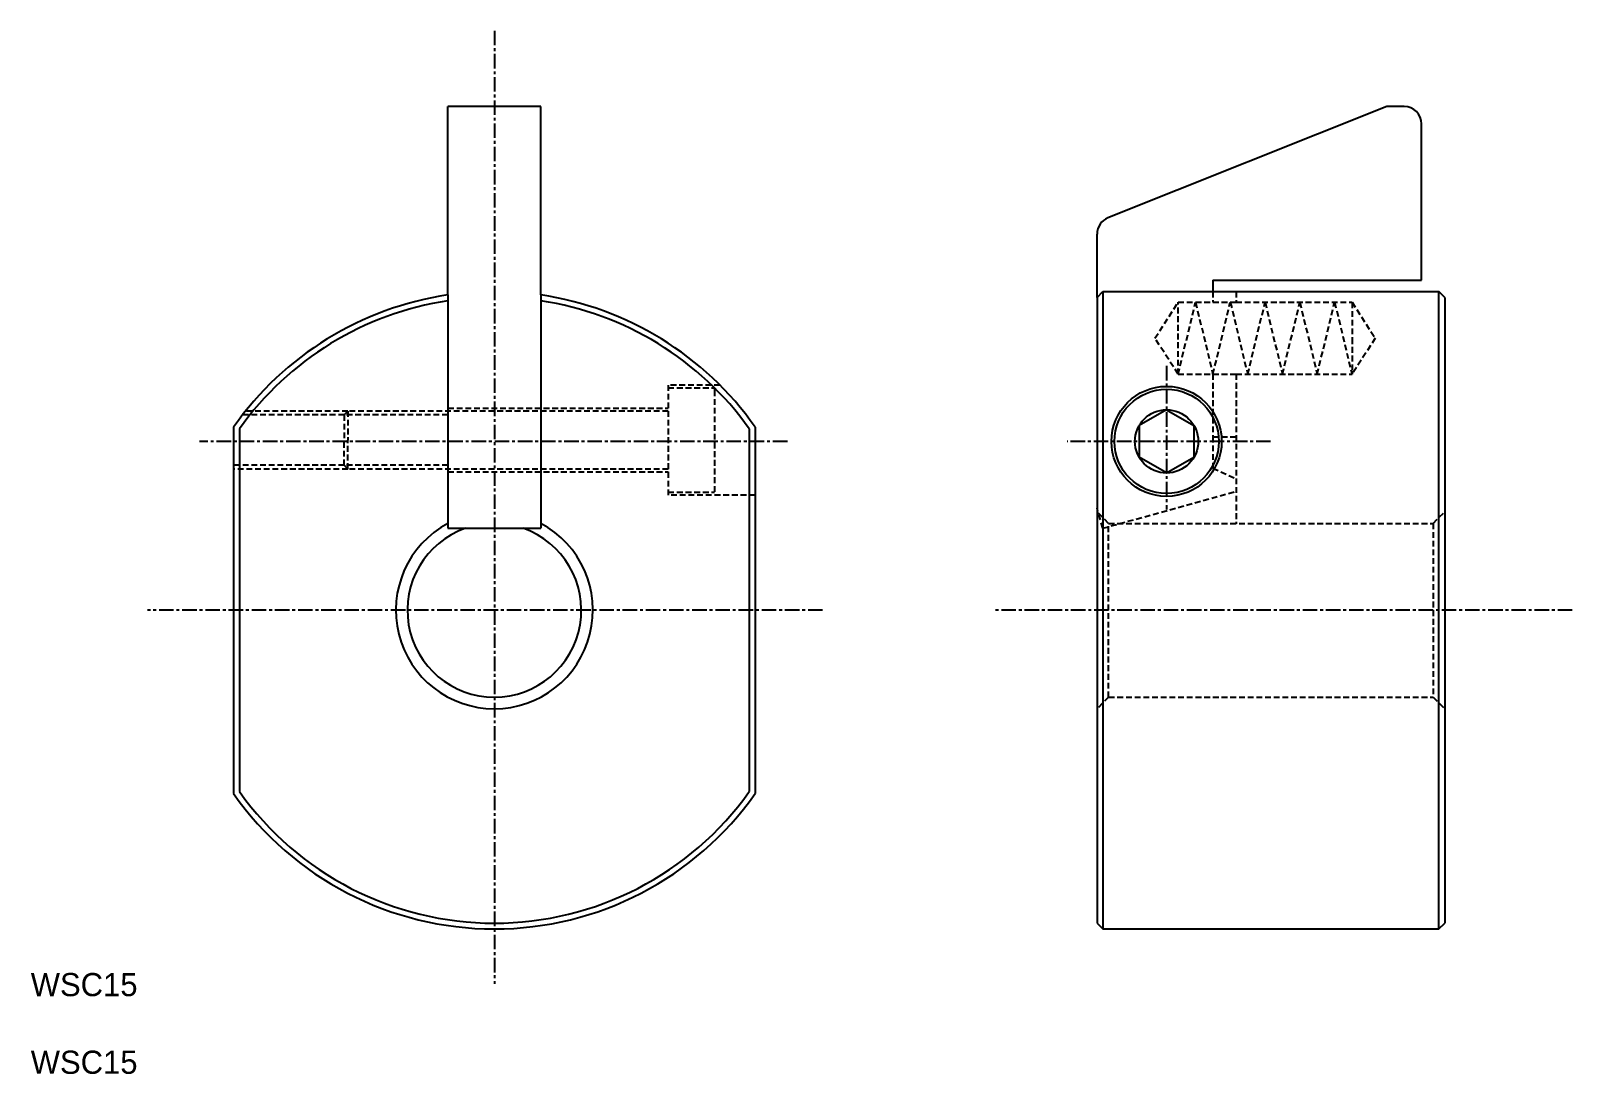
# Model space of a CAD drawing. Extents: x 72 to 205, y 60 to 150.
import ezdxf

# ---------------------------------------------------------------- set-up
doc = ezdxf.new("R2010")
doc.units = 0
doc.linetypes.add('CENTER', pattern=[2, 1.25, -0.25, 0.25, -0.25])
doc.linetypes.add('DASHED', pattern=[0.75, 0.5, -0.25])
doc.layers.get('0').update_dxf_attribs({"linetype": 'CONTINUOUS'})
doc.layers.add('CENTER', color=1, linetype='CENTER')

msp = doc.modelspace()

# ---------------------------------------------------------------- linework, layer by layer
at = {"color": 7, "linetype": 'CONTINUOUS'}
for p, q in [((107.59, 126.81), (107.59, 143.07)), ((115.59, 143.07), (107.59, 143.07)), ((115.59, 126.81), (115.59, 143.07)), ((188.59, 143.07), (164.53, 133.45)), ((190.09, 143.07), (188.59, 143.07)), ((191.59, 128.07), (191.59, 141.57)), ((163.59, 126.6), (163.59, 132.06)), ((173.59, 128.07), (191.59, 128.07)), ((173.59, 128.07), (173.59, 127.1)), ((107.59, 126.81), (107.59, 106.67)), ((115.59, 126.81), (115.59, 106.67)), ((163.59, 126.6), (164.09, 127.1)), ((163.59, 126.6), (163.59, 72.6)), ((164.09, 127.1), (173.59, 127.1)), ((164.09, 127.1), (164.09, 72.1)), ((173.59, 127.1), (193.09, 127.1)), ((193.59, 126.6), (193.09, 127.1)), ((193.09, 72.1), (193.09, 127.1)), ((193.59, 126.6), (193.59, 72.6)), ((169.59, 116.9), (167.22, 115.54)), ((169.59, 116.9), (171.95, 115.54)), ((89.09, 115.41), (89.09, 83.79)), ((89.59, 115.25), (89.59, 83.95)), ((133.59, 115.25), (133.59, 83.95)), ((134.09, 115.41), (134.09, 83.79)), ((167.22, 115.54), (167.22, 112.81)), ((171.95, 115.54), (171.95, 112.81)), ((169.59, 111.45), (167.22, 112.81)), ((169.59, 111.45), (171.95, 112.81)), ((107.59, 106.67), (109.1, 106.67)), ((109.1, 106.67), (114.07, 106.67)), ((114.07, 106.67), (115.59, 106.67)), ((163.59, 72.6), (164.09, 72.1)), ((164.09, 72.1), (193.09, 72.1)), ((193.09, 72.1), (193.59, 72.6))]:
    msp.add_line(p, q, dxfattribs=at)
at = {"color": 3, "linetype": 'DASHED'}
for p, q in [((173.59, 127.1), (173.59, 126.17)), ((175.59, 127.1), (175.59, 126.17)), ((168.59, 123.07), (170.59, 126.17)), ((170.59, 126.17), (173.59, 126.17)), ((170.59, 119.97), (172.09, 126.17)), ((170.59, 119.97), (170.59, 126.17)), ((172.09, 126.17), (173.59, 119.97)), ((173.59, 119.97), (175.09, 126.17)), ((173.59, 126.17), (175.59, 126.17)), ((175.09, 126.17), (176.59, 119.97)), ((175.59, 126.17), (185.59, 126.17)), ((176.59, 119.97), (178.09, 126.17)), ((178.09, 126.17), (179.59, 119.97)), ((179.59, 119.97), (181.09, 126.17)), ((181.09, 126.17), (182.59, 119.97)), ((182.59, 119.97), (184.09, 126.17)), ((184.09, 126.17), (185.59, 119.97)), ((185.59, 126.17), (187.59, 123.07)), ((185.59, 126.17), (185.59, 123.07)), ((170.59, 119.97), (168.59, 123.07)), ((187.59, 123.07), (185.59, 119.97)), ((185.59, 123.07), (185.59, 119.97)), ((170.59, 119.97), (173.59, 119.97)), ((173.59, 119.97), (173.59, 114.57)), ((173.59, 119.97), (175.59, 119.97)), ((175.59, 119.97), (175.59, 107.07)), ((175.59, 119.97), (185.59, 119.97)), ((126.59, 119.03), (126.59, 109.53)), ((131.05, 119.03), (126.59, 119.03)), ((126.59, 118.78), (130.39, 118.78)), ((130.39, 118.78), (130.59, 118.78)), ((130.59, 118.78), (130.59, 118.57)), ((130.59, 118.57), (130.59, 109.78)), ((98.63, 116.45), (89.85, 116.45)), ((98.95, 116.78), (90.11, 116.78)), ((98.95, 116.78), (98.63, 116.45)), ((107.59, 116.45), (98.63, 116.45)), ((98.63, 116.45), (98.63, 114.28)), ((126.59, 116.78), (98.95, 116.78)), ((98.95, 116.78), (98.95, 114.28)), ((107.59, 117.03), (126.59, 117.03)), ((173.59, 114.57), (175.59, 114.57)), ((173.59, 114.57), (173.59, 111.85)), ((98.63, 112.11), (98.63, 114.28)), ((98.95, 111.78), (98.95, 114.28)), ((98.63, 112.11), (89.09, 112.11)), ((98.95, 111.78), (89.09, 111.78)), ((107.59, 112.11), (98.63, 112.11)), ((98.95, 111.78), (98.63, 112.11)), ((126.59, 111.78), (98.95, 111.78)), ((173.59, 111.85), (175.59, 110.96)), ((107.59, 111.53), (126.59, 111.53)), ((126.59, 109.78), (130.59, 109.78)), ((134.09, 109.53), (126.59, 109.53)), ((164.09, 106.67), (175.59, 109.87)), ((164.09, 106.67), (163.59, 108.4)), ((164.59, 107.1), (163.59, 108.1)), ((192.59, 107.1), (193.59, 108.1)), ((164.59, 107.1), (192.59, 107.1)), ((164.59, 92.1), (164.59, 107.1)), ((192.59, 107.1), (192.59, 92.1)), ((164.59, 92.1), (163.59, 91.1)), ((164.59, 92.1), (192.59, 92.1)), ((192.59, 92.1), (193.59, 91.1))]:
    msp.add_line(p, q, dxfattribs=at)
at = {"color": 7, "linetype": 'CONTINUOUS'}
for radius in [4.75, 4.5, 2.73]:
    msp.add_circle((169.59, 114.17), radius, dxfattribs=at)
for centre, radius, start, end in [((190.09, 141.57), 1.5, 0, 90), ((165.09, 132.06), 1.5, 111.8014, 180), ((111.59, 99.6), 27.5, 98.3636, 144.9032), ((111.59, 99.6), 27.5, 35.0968, 81.6364), ((111.59, 99.6), 27, 98.5196, 144.5691), ((111.59, 99.6), 27, 35.4309, 81.4804), ((111.59, 99.6), 8.5, 118.0725, 61.9275), ((111.59, 99.6), 7.5, 109.3717, 70.6283), ((111.59, 99.6), 27.5, 215.0968, 324.9032), ((111.59, 99.6), 27, 215.4309, 324.5691)]:
    msp.add_arc(centre, radius, start, end, dxfattribs=at)
at = {"layer": 'CENTER', "color": 1, "linetype": 'CENTER'}
for p, q in [((111.59, 149.6), (111.59, 67.37)), ((169.59, 120.68), (169.59, 108.29)), ((136.87, 114.17), (86.16, 114.17)), ((178.56, 114.17), (161, 114.17)), ((139.91, 99.6), (81.66, 99.6)), ((204.59, 99.6), (154.81, 99.6))]:
    msp.add_line(p, q, dxfattribs=at)

# ---------------------------------------------------------------- texts
at = {"color": 7, "linetype": 'CONTINUOUS'}
for p in [(71.59, 66.3), (71.59, 59.6)]:
    msp.add_text('WSC15', height=2, dxfattribs=at).set_placement(p)

doc.saveas('drawing.dxf')
